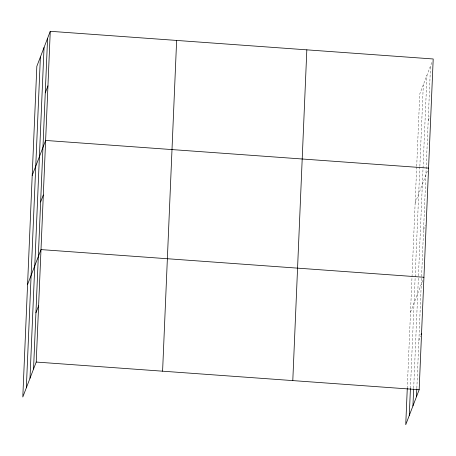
<?xml version="1.0" encoding="UTF-8"?>
<svg xmlns="http://www.w3.org/2000/svg" width="456" height="456" viewBox="0 0 456 456"><rect width="100%" height="100%" fill="white"/><g stroke="black" fill="none" stroke-linecap="round" stroke-linejoin="round"><path stroke-width="0.34" stroke-dasharray="2.28 1.71" d="M407.276 388.404L416.676 166.947M416.71 166.24L419.776 93.947L431.98 62.147M410.434 388.415L419.833 166.924M419.862 166.218L423.322 84.708M413.695 388.153L418.431 276.478M418.465 275.772L426.976 75.189M416.847 388.164L430.521 65.949M428.207 120.526L429.666 116.719M415.142 203.097L427.591 170.664M423.573 229.676L425.277 225.235M410.508 312.246L422.963 279.813M418.87 340.478L420.575 336.038"/><path stroke-width="0.68" d="M26.345 387.788L40.384 57.028M29.999 378.269L44.038 47.515M33.544 369.029L47.584 38.276M50.263 31.299L36.839 66.268L22.8 397.022L36.223 362.053L50.263 31.299L433.2 58.978L419.161 389.732L405.737 424.701L407.276 388.404M162.592 371.184L176.632 40.43M292.792 380.595L306.831 49.841M409.283 415.462L410.434 388.415M412.936 405.943L413.66 388.865M416.482 396.709L416.818 388.877M45.269 92.847L47.948 85.87M32.205 175.417L45.628 140.448L428.566 168.127M40.635 201.997L43.314 195.02M27.571 284.567L41 249.597L423.937 277.276M35.933 312.799L38.612 305.822M421.059 334.772L421.549 333.501M36.223 362.053L419.161 389.732"/></g></svg>
